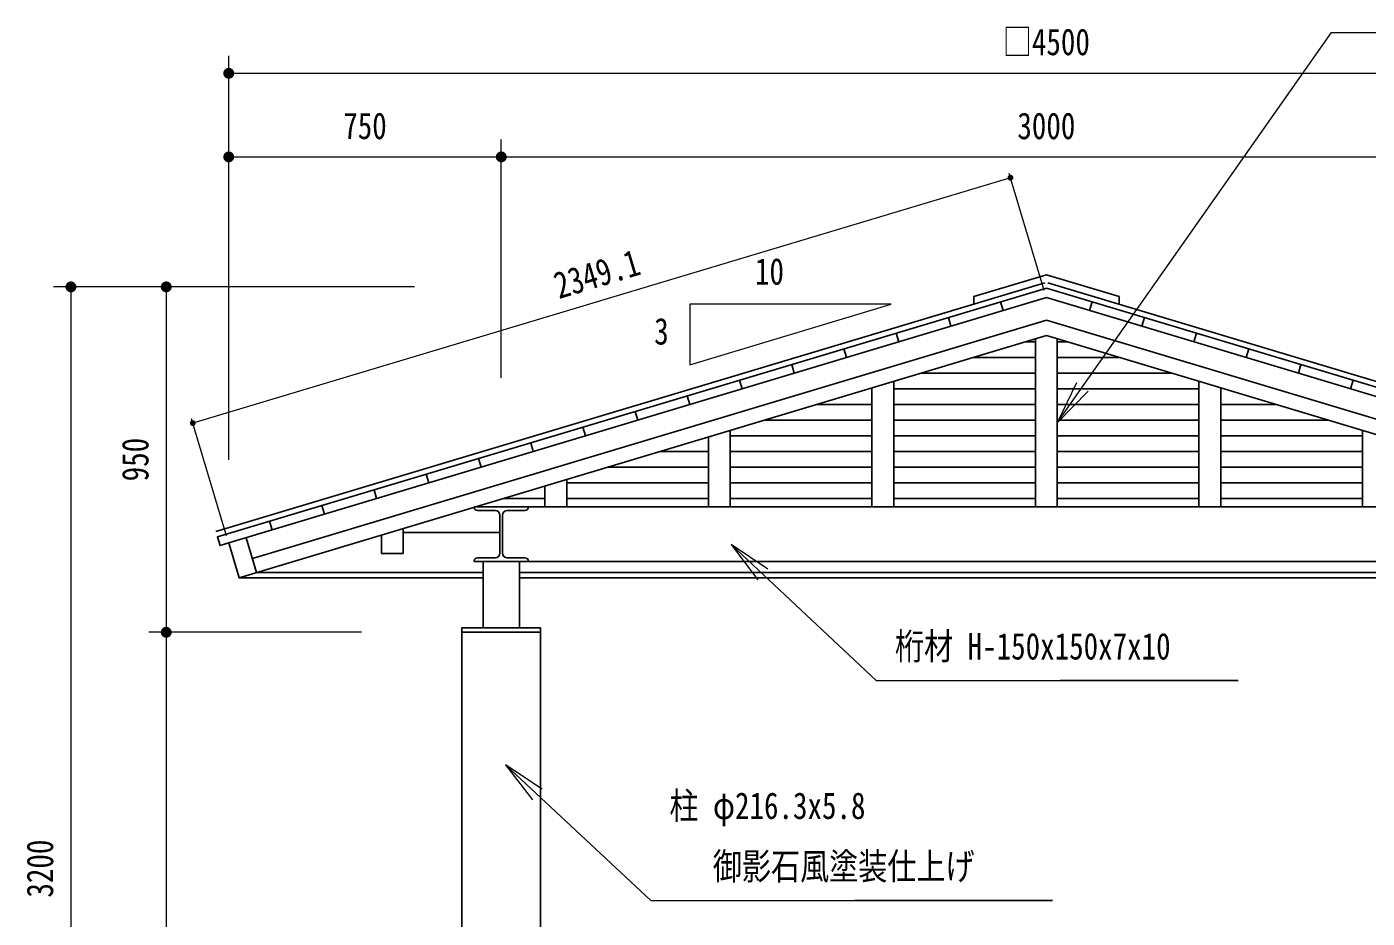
# Model space of a CAD drawing. Units: millimetres at full size, sheet at 1:40. Extents: x -800 to 17600, y -600 to 12480.
# Drawn here: x 1531 to 5219, y 4283 to 6734 of the extents above; entities that cross this region are included whole.
import ezdxf
from ezdxf.enums import TextEntityAlignment as Align

# ---------------------------------------------------------------- set-up
doc = ezdxf.new("R2010")
doc.units = ezdxf.units.MM
doc.header["$LTSCALE"] = 40
for name, color, linetype, lineweight in [('D-STR-DIM\u3000寸法線、寸法値', 7, 'Continuous', 13), ('D-STR-HTXT\u3000旗上げ', 7, 'Continuous', 13), ('D-STR-TXT\u3000文字列', 7, 'Continuous', 13), ('D-STR\u3000構造物外形線', 1, 'Continuous', 25)]:
    doc.layers.add(name, color=color, linetype=linetype, lineweight=lineweight)
doc.styles.add('ＭＳ ゴシック', font='')
doc.styles.get('ＭＳ ゴシック').set_extended_font_data('MS Gothic')

# ---------------------------------------------------------------- blocks, each defined once
blk = doc.blocks.new('filled_dot')
at = {"color": 0, "linetype": 'Continuous', "lineweight": -2, "const_width": 1.25}
blk.add_lwpolyline([(-0.625, 0, 1), (0.625, 0, 1)], format="xyb", close=True, dxfattribs=at)
blk = doc.blocks.new('open_arrow')
at = {"color": 0, "linetype": 'Continuous', "lineweight": -2}
blk.add_lwpolyline([(7.5, 1.25), (0, 0), (7.5, -1.25)], dxfattribs=at)

msp = doc.modelspace()

# ---------------------------------------------------------------- linework, layer by layer
at = {"layer": 'D-STR-DIM\u3000寸法線、寸法値'}
for p, q in [((2086.13, 5543.51), (2086.13, 6654.39)), ((2086.13, 6606.39), (6586.13, 6606.39)), ((2086.13, 5543.51), (2086.13, 6424.46)), ((2836.13, 5768.51), (2836.13, 6424.46)), ((2836.13, 5768.51), (2836.13, 6424.46)), ((2086.13, 6376.46), (2836.13, 6376.46)), ((2836.13, 6376.46), (5836.13, 6376.46)), ((4237.26, 6319.27), (1987.26, 5644.27)), ((4330.38, 6008.87), (4233.81, 6330.76)), ((2597.35, 6018.93), (1603.87, 6018.93)), ((1651.87, 6018.93), (1651.87, 2818.93)), ((2597.35, 6018.93), (1866.21, 6018.93)), ((1914.21, 6018.93), (1914.21, 5068.93)), ((2080.38, 5333.87), (1983.81, 5655.76)), ((2451.72, 5068.93), (1866.21, 5068.93)), ((2451.72, 5068.93), (1866.21, 5068.93)), ((1914.21, 5068.93), (1914.21, 2818.93))]:
    msp.add_line(p, q, dxfattribs=at)
at = {"layer": 'D-STR-HTXT\u3000旗上げ'}
for points in [[(4366.13, 5645.12), (5121.05, 6718.22), (5137.05, 6718.22), (5956.04, 6718.22), (5624.93, 6718.22)], [(3468.58, 5309.96), (3868.1, 4936.54), (3884.1, 4936.54), (4863.94, 4936.54), (4374.02, 4936.54)], [(2847.74, 4704.61), (3247.26, 4331.19), (3263.26, 4331.19), (4352.78, 4331.19), (3808.02, 4331.19)]]:
    msp.add_lwpolyline(points, dxfattribs=at)
at = {"layer": 'D-STR-TXT\u3000文字列'}
msp.add_lwpolyline([(3355.49, 5971.04), (3355.49, 5804.95), (3909.13, 5971.04)], close=True, dxfattribs=at)
at = {"layer": 'D-STR\u3000構造物外形線'}
for p, q in [((4331.82, 6030.18), (2050.69, 5345.84)), ((4340.44, 6030.18), (6621.57, 5345.84)), ((4210.11, 5978.01), (4217.29, 5954.06)), ((4462.15, 5978.01), (4454.96, 5954.06)), ((4336.13, 5927.07), (2151.26, 5271.61)), ((4066.43, 5934.9), (4073.62, 5910.96)), ((4336.13, 5927.07), (6520.99, 5271.61)), ((4605.82, 5934.9), (4598.64, 5910.96)), ((3922.76, 5891.8), (3929.94, 5867.86)), ((4306.13, 5867.86), (4277.96, 5867.86)), ((4306.13, 5876.31), (4306.13, 5413.93)), ((4366.13, 5876.31), (4366.13, 5413.93)), ((4366.13, 5867.86), (4394.3, 5867.86)), ((4749.5, 5891.8), (4742.31, 5867.86)), ((3779.08, 5848.7), (3786.27, 5824.75)), ((4893.17, 5848.7), (4885.99, 5824.75)), ((3635.41, 5805.6), (3642.59, 5781.65)), ((4134.28, 5824.75), (4306.13, 5824.75)), ((4537.97, 5824.75), (4366.13, 5824.75)), ((5036.84, 5805.6), (5029.66, 5781.65)), ((3491.74, 5762.5), (3498.92, 5738.55)), ((3916.13, 5759.31), (3916.13, 5413.93)), ((4306.13, 5781.65), (3990.61, 5781.65)), ((4366.13, 5781.65), (4681.65, 5781.65)), ((4756.13, 5759.31), (4756.13, 5413.93)), ((5180.52, 5762.5), (5173.33, 5738.55)), ((3348.06, 5719.39), (3355.25, 5695.45)), ((3856.13, 5741.31), (3856.13, 5413.93)), ((3916.13, 5738.55), (4306.13, 5738.55)), ((4756.13, 5738.55), (4366.13, 5738.55)), ((4816.13, 5741.31), (4816.13, 5413.93)), ((3856.13, 5695.45), (3703.26, 5695.45)), ((3916.13, 5695.45), (4306.13, 5695.45)), ((4756.13, 5695.45), (4366.13, 5695.45)), ((4816.13, 5695.45), (4969, 5695.45)), ((3204.39, 5676.29), (3211.57, 5652.35)), ((3856.13, 5652.34), (3559.58, 5652.34)), ((3916.13, 5652.35), (4306.13, 5652.35)), ((4756.13, 5652.35), (4366.13, 5652.35)), ((4816.13, 5652.34), (5112.67, 5652.34)), ((3060.71, 5633.19), (3067.9, 5609.24)), ((3466.13, 5413.93), (3466.13, 5624.31)), ((3466.13, 5609.24), (3856.13, 5609.24)), ((3916.13, 5609.24), (4306.13, 5609.24)), ((4756.13, 5609.24), (4366.13, 5609.24)), ((5206.13, 5609.24), (4816.13, 5609.24)), ((5206.13, 5413.93), (5206.13, 5624.31)), ((2917.04, 5590.09), (2924.22, 5566.14)), ((3406.13, 5413.93), (3406.13, 5606.31)), ((2773.37, 5546.98), (2780.55, 5523.04)), ((3406.13, 5566.14), (3272.23, 5566.14)), ((3466.13, 5566.14), (3856.13, 5566.14)), ((3916.13, 5566.14), (4306.13, 5566.14)), ((4756.13, 5566.14), (4366.13, 5566.14)), ((5206.13, 5566.14), (4816.13, 5566.14)), ((2629.69, 5503.88), (2636.88, 5479.94)), ((3406.13, 5523.04), (3128.56, 5523.04)), ((3466.13, 5523.04), (3856.13, 5523.04)), ((3916.13, 5523.04), (4306.13, 5523.04)), ((4756.13, 5523.04), (4366.13, 5523.04)), ((5206.13, 5523.04), (4816.13, 5523.04)), ((2486.02, 5460.78), (2493.2, 5436.83)), ((2956.13, 5413.93), (2956.13, 5471.31)), ((3016.13, 5413.93), (3016.13, 5489.31)), ((3016.13, 5479.94), (3406.13, 5479.94)), ((3466.13, 5479.94), (3856.13, 5479.94)), ((3916.13, 5479.94), (4306.13, 5479.94)), ((4756.13, 5479.94), (4366.13, 5479.94)), ((5206.13, 5479.94), (4816.13, 5479.94)), ((2956.13, 5436.83), (2841.21, 5436.83)), ((3016.13, 5436.83), (3406.13, 5436.83)), ((3466.13, 5436.83), (3856.13, 5436.83)), ((3916.13, 5436.83), (4306.13, 5436.83)), ((4756.13, 5436.83), (4366.13, 5436.83)), ((5206.13, 5436.83), (4816.13, 5436.83)), ((2342.35, 5417.68), (2349.53, 5393.73)), ((5911.13, 5413.93), (2761.13, 5413.93)), ((2771.13, 5403.93), (2819.63, 5403.93)), ((2832.63, 5390.93), (2832.63, 5286.93)), ((2839.63, 5390.93), (2839.63, 5286.93)), ((2901.13, 5403.93), (2852.63, 5403.93)), ((2198.67, 5374.58), (2205.85, 5350.63)), ((2566.13, 5285.98), (2566.13, 5354.31)), ((2162.75, 5233.3), (2134.02, 5329.08)), ((2506.13, 5285.98), (2506.13, 5336.31)), ((2566.13, 5343.45), (2832.63, 5343.45)), ((2506.13, 5285.98), (2566.13, 5285.98)), ((2761.13, 5263.93), (5911.13, 5263.93)), ((2819.63, 5273.93), (2771.13, 5273.93)), ((2786.13, 5263.93), (2786.13, 5080.93)), ((2852.63, 5273.93), (2901.13, 5273.93)), ((2886.13, 5080.93), (2886.13, 5263.93)), ((2786.13, 5218.93), (2114.86, 5218.93)), ((2162.75, 5233.3), (2786.13, 5233.3)), ((2886.13, 5233.3), (5786.13, 5233.3)), ((5786.13, 5218.93), (2886.13, 5218.93)), ((2751.13, 5068.93), (2921.13, 5068.93))]:
    msp.add_line(p, q, dxfattribs=at)
for points in [[(4136.13, 5971.47), (4136.13, 5992.35), (4336.13, 6052.35), (4536.13, 5992.35), (4536.13, 5971.47)], [(4336.13, 6015.81), (2055, 5331.47), (2062.18, 5307.53), (2086.13, 5314.71)], [(4336.13, 6015.81), (6617.26, 5331.47), (6610.07, 5307.53), (6586.13, 5314.71)], [(4336.13, 5989.71), (2086.13, 5314.71), (2114.86, 5218.93), (4336.13, 5885.31)], [(4336.13, 5989.71), (6586.13, 5314.71), (6557.39, 5218.93), (4336.13, 5885.31)], [(2944.28, 2687.93), (2944.28, 5068.93), (2727.98, 5068.93), (2727.98, 2687.93)]]:
    msp.add_lwpolyline(points, dxfattribs=at)
msp.add_lwpolyline([(2727.98, 5068.93), (2944.28, 5068.93), (2944.28, 5080.93), (2727.98, 5080.93)], close=True, dxfattribs=at)
for centre, radius, start, end in [((2771.13, 5413.93), 10, 180, 270), ((2819.63, 5390.93), 13, 0, 90), ((2852.63, 5390.93), 13, 90, 180), ((2901.13, 5413.93), 10, 270, 0), ((2819.63, 5286.93), 13, 270, 0), ((2852.63, 5286.93), 13, 180, 270), ((2771.13, 5263.93), 10, 90, 180), ((2901.13, 5263.93), 10, 0, 90)]:
    msp.add_arc(centre, radius, start, end, dxfattribs=at)

# ---------------------------------------------------------------- block references
at = {"layer": 'D-STR-DIM\u3000寸法線、寸法値', "xscale": 12, "yscale": 12}
for p in [(2086.13, 6606.39), (2086.13, 6376.46), (2836.13, 6376.46)]:
    msp.add_blockref('filled_dot', p, dxfattribs=at)
at = {"layer": 'D-STR-DIM\u3000寸法線、寸法値'}
for p, xscale, yscale, rotation in [((2836.13, 6376.46), 12, 12, 180), ((4237.26, 6319.27), 6.4, 6.4, 196.7), ((1651.87, 6018.93), 12, 12, 270), ((1914.21, 6018.93), 12, 12, 270), ((1987.26, 5644.27), 6.4, 6.4, 16.7), ((1914.21, 5068.93), 12, 12, 90), ((1914.21, 5068.93), 12, 12, 270)]:
    msp.add_blockref('filled_dot', p, dxfattribs=dict(at, xscale=xscale, yscale=yscale, rotation=rotation))
at = {"layer": 'D-STR-HTXT\u3000旗上げ', "xscale": 16, "yscale": 16}
for p, rotation in [((4366.13, 5645.12), 54.9), ((3468.58, 5309.96), 316.9), ((2847.74, 4704.61), 316.9)]:
    msp.add_blockref('open_arrow', p, dxfattribs=dict(at, rotation=rotation))

# ---------------------------------------------------------------- texts
at = {"layer": 'D-STR-DIM\u3000寸法線、寸法値', "style": 'ＭＳ ゴシック', "width": 0.8}
for s, p in [('□4500', (4336.13, 6692.92)), ('750', (2461.13, 6461.97)), ('3000', (4336.13, 6461.97))]:
    msp.add_text(s, height=73.31, dxfattribs=at).set_placement(p, align=Align.MIDDLE_CENTER)
msp.add_text('2349.1', height=73.31, rotation=16.699, dxfattribs=at).set_placement((3202.99, 6124.35), align=Align.TOP_RIGHT)
for s, p in [('950', (1828.7, 5543.93)), ('3200', (1566.36, 4418.93))]:
    msp.add_text(s, height=73.31, rotation=90, dxfattribs=at).set_placement(p, align=Align.MIDDLE_CENTER)
at = {"layer": 'D-STR-HTXT\u3000旗上げ', "style": 'ＭＳ ゴシック', "width": 0.8}
for s, p in [('桁材 H-150x150x7x10', (3919.61, 4972.05)), ('柱 φ216.3x5.8', (3298.77, 4533.36)), ('   御影石風塗装仕上げ', (3298.77, 4366.7))]:
    msp.add_text(s, height=73.31, dxfattribs=at).set_placement(p, align=Align.BOTTOM_LEFT)
at = {"layer": 'D-STR-TXT\u3000文字列', "style": 'ＭＳ ゴシック', "width": 0.8}
for s, p in [('10', (3534.3, 6002.85)), ('3', (3256.97, 5838.25))]:
    msp.add_text(s, height=73.31, dxfattribs=at).set_placement(p, align=Align.BOTTOM_LEFT)

doc.saveas('drawing.dxf')
